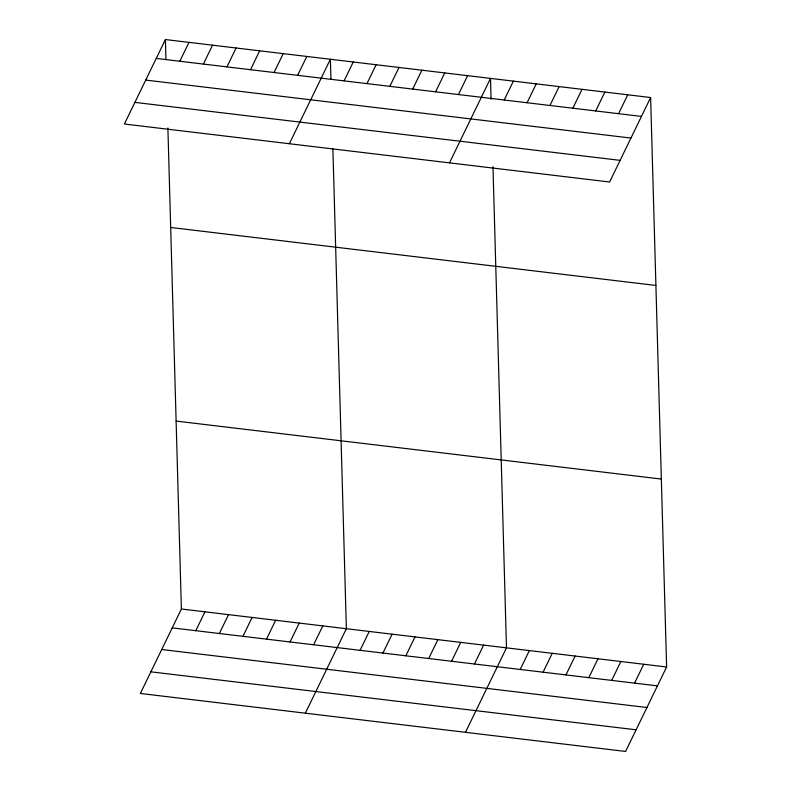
<?xml version="1.0" encoding="UTF-8"?>
<svg xmlns="http://www.w3.org/2000/svg" width="791" height="791" viewBox="0 0 791 791"><rect width="100%" height="100%" fill="white"/><g stroke="black" fill="none" stroke-linecap="round" stroke-linejoin="round"><path stroke-width="1.19" d="M165.408 39.55L124.385 124.019L609.614 181.999L650.627 97.53L165.408 39.55L165.952 59.206M179.804 61.243L188.97 42.368M203.376 64.061L212.542 45.186M226.938 66.879L236.104 47.994M250.51 69.697L259.675 50.812M274.072 72.515L283.247 53.63M297.643 75.333L306.809 56.448M289.368 143.735L330.381 59.266L330.935 78.912M344.085 80.88L353.251 61.995M366.965 83.609L376.13 64.733M389.834 86.348L399 67.462M412.714 89.076L421.88 70.201M167.89 127.984L181.386 609.001L140.373 693.47L625.592 751.45L666.615 666.981L650.627 97.53M435.584 91.815L444.75 72.93M195.792 630.694L204.958 611.819M458.464 94.544L467.629 75.669M219.354 633.512L228.53 614.637M449.486 162.867L490.499 78.398L491.092 99.28M242.926 636.33L252.092 617.445M504.213 100.012L513.379 81.127M266.498 639.148L275.663 620.263M527.083 102.741L536.249 83.866M549.963 105.48L559.128 86.595M290.06 641.966L299.225 623.081M572.832 108.209L581.998 89.334M313.632 644.774L322.797 625.899M595.712 110.948L604.878 92.063M305.346 713.185L346.369 628.716L332.892 148.926M618.582 113.677L627.747 94.801M360.073 650.331L369.239 631.445M382.943 653.059L392.118 634.184M405.823 655.798L414.988 636.913M428.692 658.527L437.868 639.652M451.572 661.266L460.738 642.381M474.442 663.995L483.617 645.11M465.474 732.318L506.487 647.849L492.981 166.832M520.191 669.463L529.367 650.578M543.071 672.192L552.237 653.317M565.941 674.931L575.116 656.046M588.82 677.66L597.986 658.784M611.69 680.398L620.866 661.513M634.57 683.127L643.736 664.252M156.232 58.435L641.461 116.415M145.722 80.079L630.951 138.059M134.895 102.375L620.124 160.355M170.678 227.472L655.897 285.452M176.116 421.079L661.335 479.059M181.386 609.001L666.615 666.981M172.22 627.876L657.44 685.866M161.71 649.52L646.939 707.51M150.883 671.826L636.102 729.806"/></g></svg>
